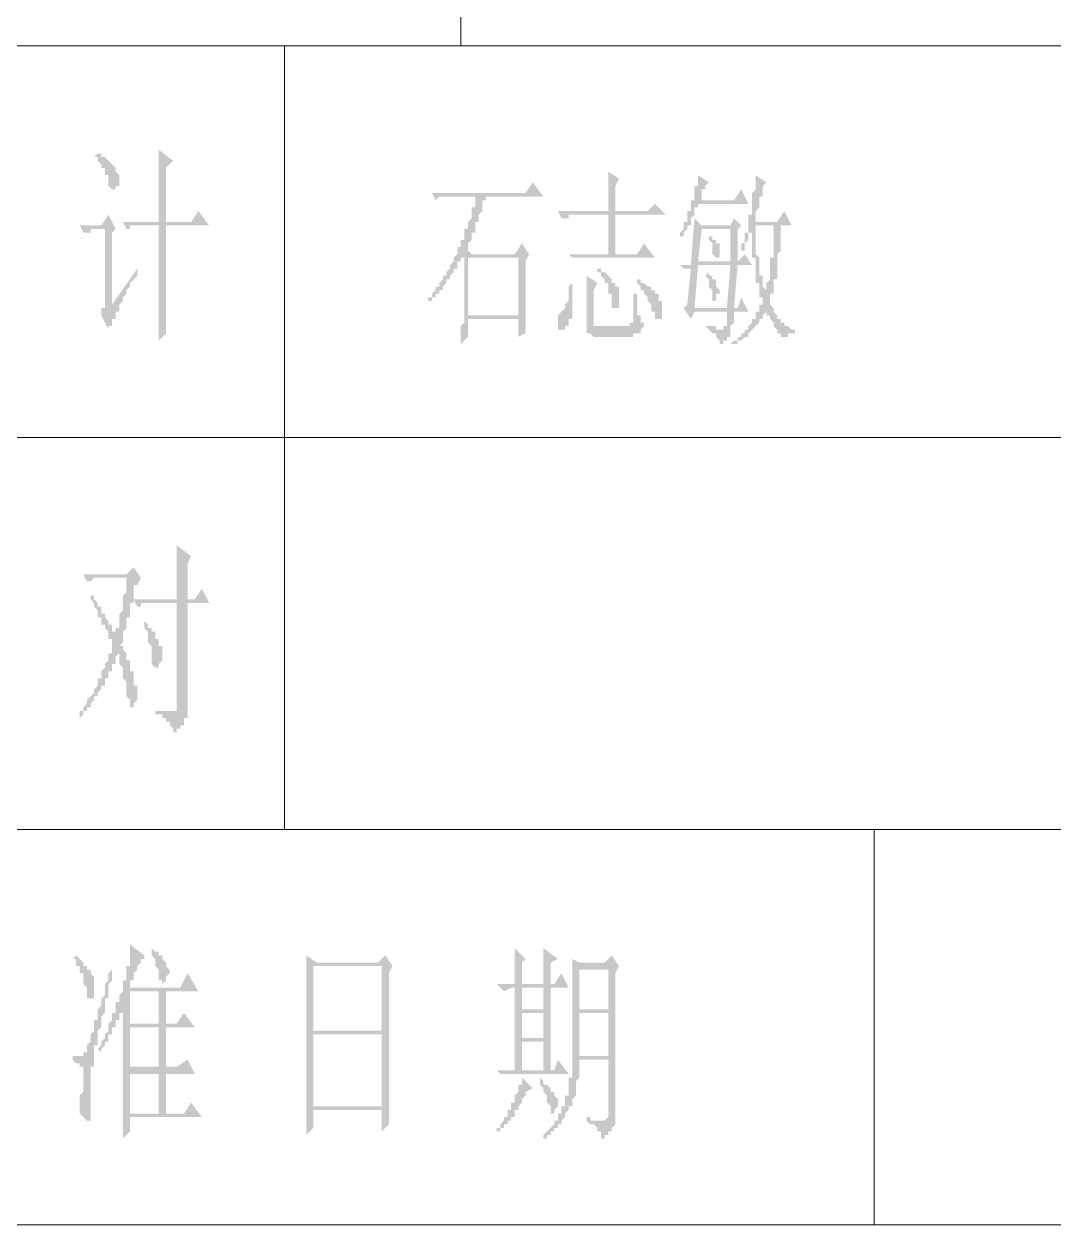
# Model space of a CAD drawing. Header units: millimetres. Extents: x 0 to 275, y 0 to 194.
# Drawn here: x 143.73 to 161.93, y 6.9 to 28.11 of the extents above; entities that cross this region are included whole.
import ezdxf

# ---------------------------------------------------------------- set-up
doc = ezdxf.new("R2010")
doc.units = ezdxf.units.MM

msp = doc.modelspace()

# ---------------------------------------------------------------- hatches: boundary and pattern name
h = msp.add_hatch(color=0)
h.paths.add_polyline_path([(144.9705, 25.759833), (145.034, 25.759833), (145.034, 25.696333), (145.0975, 25.632833), (145.0975, 25.569333), (145.161, 25.569333), (145.161, 25.505833), (145.161, 25.442333), (145.2245, 25.442333), (145.2245, 25.378833), (145.2245, 25.315333), (145.2245, 25.251833), (145.288, 25.188333), (145.3515, 25.188333), (145.3515, 25.251833), (145.415, 25.251833), (145.415, 25.315333), (145.415, 25.378833), (145.415, 25.442333), (145.3515, 25.505833), (145.3515, 25.569333), (145.288, 25.632833), (145.2245, 25.696333), (145.161, 25.759833), (145.0975, 25.759833), (145.0975, 25.823333), (145.034, 25.823333)])
h.paths.add_polyline_path([(145.288, 23.156333), (145.288, 24.426333), (145.3515, 24.489833), (145.2245, 24.743833), (145.0975, 24.553333), (144.7165, 24.553333), (144.78, 24.426333), (144.8435, 24.426333), (144.907, 24.426333), (144.907, 24.489833), (144.9705, 24.489833), (145.161, 24.489833), (145.161, 23.219833), (145.161, 23.156333), (145.161, 23.092833), (145.0975, 23.092833), (145.0975, 23.029333), (145.0975, 22.965833), (145.2245, 22.711833), (145.2245, 22.775333), (145.288, 22.775333), (145.288, 22.838833), (145.288, 22.902333), (145.3515, 22.902333), (145.3515, 22.965833), (145.3515, 23.029333), (145.415, 23.029333), (145.415, 23.092833), (145.415, 23.156333), (145.4785, 23.219833), (145.4785, 23.283333), (145.542, 23.346833), (145.542, 23.410333), (145.6055, 23.473833), (145.6055, 23.537333), (145.669, 23.600833), (145.7325, 23.664333), (145.7325, 23.727833), (145.7325, 23.791333)])
h.paths.add_polyline_path([(146.1135, 24.616833), (145.4785, 24.616833), (145.542, 24.489833), (145.6055, 24.489833), (145.6055, 24.553333), (145.669, 24.553333), (145.7325, 24.553333), (146.1135, 24.553333), (146.1135, 23.283333), (146.1135, 23.219833), (146.1135, 23.156333), (146.1135, 23.092833), (146.1135, 23.029333), (146.1135, 22.965833), (146.1135, 22.902333), (146.1135, 22.838833), (146.1135, 22.775333), (146.1135, 22.711833), (146.1135, 22.648333), (146.1135, 22.584833), (146.1135, 22.521333), (146.2405, 22.648333), (146.2405, 22.711833), (146.2405, 22.775333), (146.2405, 22.838833), (146.2405, 22.902333), (146.2405, 22.965833), (146.2405, 23.029333), (146.2405, 23.092833), (146.2405, 23.156333), (146.2405, 24.553333), (147.0025, 24.553333), (146.812, 24.807333), (146.685, 24.616833), (146.2405, 24.616833), (146.2405, 25.569333), (146.3675, 25.696333), (146.1135, 25.886833), (146.1135, 25.823333), (146.1135, 25.759833), (146.1135, 25.696333), (146.1135, 25.632833), (146.1135, 25.569333), (146.1135, 25.505833), (146.1135, 25.442333), (146.1135, 25.378833), (146.1135, 25.315333), (146.1135, 25.251833), (146.1135, 25.188333), (146.1135, 25.124833), (146.1135, 25.061333), (146.1135, 24.997833), (146.1135, 24.934333), (146.1135, 24.870833), (146.1135, 24.807333), (146.1135, 24.743833), (146.1135, 24.680333)])
h = msp.add_hatch(color=0)
h.paths.add_polyline_path([(154.051, 24.807333), (153.162, 24.807333), (153.2255, 24.680333), (153.289, 24.680333), (153.3525, 24.680333), (153.3525, 24.743833), (153.416, 24.743833), (154.051, 24.743833), (154.051, 24.045333), (153.3525, 24.045333), (153.416, 23.981833), (153.4795, 23.981833), (153.543, 23.981833), (153.6065, 23.981833), (154.8765, 23.981833), (154.686, 24.235833), (154.559, 24.045333), (154.178, 24.045333), (154.178, 24.743833), (155.067, 24.743833), (154.8765, 24.934333), (154.7495, 24.807333), (154.178, 24.807333), (154.178, 25.251833), (154.2415, 25.378833), (154.051, 25.505833), (154.051, 25.442333), (154.051, 25.378833), (154.051, 25.315333), (154.051, 25.251833), (154.051, 25.188333), (154.051, 25.124833), (154.051, 25.061333), (154.051, 24.997833), (154.051, 24.934333), (154.051, 24.870833)])
h.paths.add_polyline_path([(153.416, 23.537333), (153.3525, 23.473833), (153.3525, 23.410333), (153.3525, 23.346833), (153.3525, 23.283333), (153.3525, 23.219833), (153.289, 23.156333), (153.289, 23.092833), (153.2255, 23.029333), (153.162, 22.965833), (153.162, 22.902333), (153.162, 22.838833), (153.162, 22.775333), (153.162, 22.711833), (153.2255, 22.711833), (153.289, 22.711833), (153.289, 22.775333), (153.3525, 22.775333), (153.3525, 22.838833), (153.3525, 22.902333), (153.416, 22.902333), (153.416, 22.965833), (153.416, 23.029333), (153.416, 23.092833), (153.416, 23.156333), (153.416, 23.219833), (153.416, 23.283333), (153.416, 23.346833), (153.416, 23.410333), (153.416, 23.473833)])
h.paths.add_polyline_path([(153.67, 22.902333), (153.67, 22.838833), (153.67, 22.775333), (153.67, 22.711833), (153.67, 22.648333), (153.7335, 22.648333), (153.797, 22.584833), (153.8605, 22.584833), (154.432, 22.584833), (154.4955, 22.584833), (154.4955, 22.648333), (154.559, 22.648333), (154.6225, 22.648333), (154.6225, 22.711833), (154.686, 22.775333), (154.686, 22.838833), (154.6225, 22.838833), (154.6225, 22.902333), (154.6225, 22.965833), (154.559, 22.965833), (154.559, 23.029333), (154.559, 23.092833), (154.559, 23.156333), (154.559, 23.219833), (154.559, 23.283333), (154.559, 23.346833), (154.4955, 23.346833), (154.4955, 23.283333), (154.4955, 23.219833), (154.4955, 23.156333), (154.4955, 23.092833), (154.4955, 23.029333), (154.4955, 22.965833), (154.4955, 22.902333), (154.4955, 22.838833), (154.432, 22.838833), (154.432, 22.775333), (154.3685, 22.775333), (153.924, 22.775333), (153.8605, 22.775333), (153.797, 22.775333), (153.797, 22.838833), (153.797, 22.902333), (153.797, 23.410333), (153.8605, 23.537333), (153.67, 23.664333), (153.67, 23.600833), (153.67, 23.537333), (153.67, 23.473833), (153.67, 23.410333), (153.67, 23.346833), (153.67, 23.283333), (153.67, 23.219833), (153.67, 23.156333), (153.67, 23.092833), (153.67, 23.029333), (153.67, 22.965833)])
h.paths.add_polyline_path([(153.8605, 23.727833), (153.924, 23.727833), (153.924, 23.664333), (153.9875, 23.600833), (153.9875, 23.537333), (154.051, 23.537333), (154.051, 23.473833), (154.051, 23.410333), (154.051, 23.346833), (154.1145, 23.346833), (154.1145, 23.283333), (154.1145, 23.219833), (154.1145, 23.156333), (154.1145, 23.092833), (154.178, 23.092833), (154.2415, 23.092833), (154.2415, 23.156333), (154.2415, 23.219833), (154.2415, 23.283333), (154.2415, 23.346833), (154.2415, 23.410333), (154.2415, 23.473833), (154.178, 23.473833), (154.178, 23.537333), (154.1145, 23.537333), (154.1145, 23.600833), (154.051, 23.664333), (153.9875, 23.727833), (153.924, 23.727833), (153.924, 23.791333), (153.8605, 23.791333)])
h.paths.add_polyline_path([(154.4955, 23.600833), (154.559, 23.600833), (154.559, 23.537333), (154.6225, 23.473833), (154.6225, 23.410333), (154.686, 23.410333), (154.686, 23.346833), (154.7495, 23.283333), (154.7495, 23.219833), (154.813, 23.156333), (154.813, 23.092833), (154.813, 23.029333), (154.8765, 23.029333), (154.8765, 22.965833), (154.8765, 22.902333), (154.94, 22.902333), (155.0035, 22.902333), (155.0035, 22.965833), (155.0035, 23.029333), (155.0035, 23.092833), (155.0035, 23.156333), (155.0035, 23.219833), (154.94, 23.219833), (154.94, 23.283333), (154.94, 23.346833), (154.8765, 23.346833), (154.8765, 23.410333), (154.813, 23.410333), (154.813, 23.473833), (154.7495, 23.473833), (154.686, 23.537333), (154.6225, 23.537333), (154.6225, 23.600833), (154.559, 23.600833), (154.4955, 23.600833), (154.4955, 23.664333)])
h = msp.add_hatch(color=0)
h.paths.add_polyline_path([(151.5745, 23.981833), (152.4635, 23.981833), (152.4635, 22.965833), (151.5745, 22.965833)])
h.paths.add_polyline_path([(151.4475, 22.457833), (151.5745, 22.584833), (151.5745, 22.902333), (152.4635, 22.902333), (152.4635, 22.584833), (152.5905, 22.648333), (152.5905, 22.711833), (152.5905, 22.775333), (152.5905, 22.838833), (152.5905, 22.902333), (152.5905, 22.965833), (152.5905, 23.029333), (152.5905, 23.092833), (152.5905, 23.156333), (152.5905, 23.219833), (152.5905, 23.283333), (152.5905, 23.346833), (152.5905, 23.410333), (152.5905, 23.473833), (152.5905, 23.537333), (152.5905, 23.600833), (152.5905, 23.664333), (152.5905, 23.727833), (152.5905, 23.791333), (152.5905, 23.854833), (152.5905, 23.918333), (152.654, 24.045333), (152.527, 24.235833), (152.4, 24.045333), (151.638, 24.045333), (151.5745, 24.108833), (151.5745, 24.172333), (151.5745, 24.235833), (151.638, 24.299333), (151.638, 24.362833), (151.638, 24.426333), (151.7015, 24.426333), (151.7015, 24.489833), (151.7015, 24.553333), (151.7015, 24.616833), (151.765, 24.616833), (151.765, 24.680333), (151.765, 24.743833), (151.8285, 24.807333), (151.8285, 24.870833), (151.8285, 24.934333), (151.8285, 24.997833), (151.892, 24.997833), (151.892, 25.061333), (152.908, 25.061333), (152.7175, 25.315333), (152.5905, 25.124833), (150.9395, 25.124833), (151.003, 24.997833), (151.0665, 25.061333), (151.13, 25.061333), (151.1935, 25.061333), (151.7015, 25.061333), (151.7015, 24.997833), (151.7015, 24.934333), (151.7015, 24.870833), (151.638, 24.870833), (151.638, 24.807333), (151.638, 24.743833), (151.638, 24.680333), (151.5745, 24.616833), (151.5745, 24.553333), (151.5745, 24.489833), (151.511, 24.489833), (151.511, 24.426333), (151.511, 24.362833), (151.511, 24.299333), (151.4475, 24.299333), (151.4475, 24.235833), (151.4475, 24.172333), (151.384, 24.172333), (151.384, 24.108833), (151.384, 24.045333), (151.3205, 23.981833), (151.3205, 23.918333), (151.257, 23.854833), (151.257, 23.791333), (151.1935, 23.727833), (151.1935, 23.664333), (151.13, 23.664333), (151.13, 23.600833), (151.0665, 23.537333), (151.0665, 23.473833), (151.003, 23.473833), (151.003, 23.410333), (150.9395, 23.346833), (150.9395, 23.283333), (150.876, 23.283333), (150.876, 23.219833), (150.9395, 23.219833), (150.9395, 23.283333), (151.003, 23.283333), (151.003, 23.346833), (151.0665, 23.346833), (151.0665, 23.410333), (151.13, 23.410333), (151.13, 23.473833), (151.1935, 23.537333), (151.1935, 23.600833), (151.257, 23.600833), (151.257, 23.664333), (151.3205, 23.727833), (151.3205, 23.791333), (151.384, 23.791333), (151.384, 23.854833), (151.384, 23.918333), (151.4475, 23.918333), (151.4475, 23.981833), (151.511, 23.981833), (151.511, 23.918333), (151.511, 23.854833), (151.511, 23.791333), (151.511, 23.727833), (151.511, 23.664333), (151.511, 23.600833), (151.511, 23.537333), (151.511, 23.473833), (151.511, 23.410333), (151.511, 23.346833), (151.511, 23.283333), (151.511, 23.219833), (151.511, 23.156333), (151.511, 23.092833), (151.511, 23.029333), (151.511, 22.965833), (151.511, 22.902333), (151.511, 22.838833), (151.4475, 22.775333), (151.4475, 22.711833), (151.4475, 22.648333), (151.4475, 22.584833), (151.4475, 22.521333)])
h = msp.add_hatch(color=0)
h.paths.add_polyline_path([(155.829, 25.315333), (155.6385, 25.442333), (155.6385, 25.378833), (155.6385, 25.315333), (155.6385, 25.251833), (155.575, 25.251833), (155.575, 25.188333), (155.575, 25.124833), (155.575, 25.061333), (155.575, 24.997833), (155.5115, 24.997833), (155.5115, 24.934333), (155.5115, 24.870833), (155.5115, 24.807333), (155.448, 24.807333), (155.448, 24.743833), (155.448, 24.680333), (155.448, 24.616833), (155.3845, 24.616833), (155.3845, 24.553333), (155.3845, 24.489833), (155.321, 24.426333), (155.321, 24.362833), (155.321, 24.299333), (155.321, 24.362833), (155.3845, 24.362833), (155.3845, 24.426333), (155.448, 24.489833), (155.448, 24.553333), (155.5115, 24.553333), (155.5115, 24.616833), (155.5115, 24.680333), (155.575, 24.743833), (155.575, 24.807333), (155.575, 24.870833), (155.6385, 24.870833), (155.6385, 24.934333), (156.5275, 24.934333), (156.4005, 25.188333), (156.2735, 24.997833), (155.6385, 24.997833), (155.702, 24.997833), (155.702, 25.061333), (155.702, 25.124833), (155.702, 25.188333), (155.7655, 25.188333), (155.7655, 25.251833)])
h.paths.add_polyline_path([(156.21, 23.918333), (155.6385, 23.918333), (155.702, 24.489833), (156.21, 24.489833)])
h.paths.add_polyline_path([(155.7655, 23.664333), (155.829, 23.600833), (155.829, 23.537333), (155.829, 23.473833), (155.8925, 23.410333), (155.8925, 23.346833), (155.8925, 23.283333), (155.8925, 23.219833), (155.956, 23.219833), (155.956, 23.283333), (155.956, 23.346833), (156.0195, 23.346833), (156.0195, 23.410333), (155.956, 23.473833), (155.956, 23.537333), (155.956, 23.600833), (155.8925, 23.600833), (155.8925, 23.664333), (155.829, 23.664333), (155.829, 23.727833)])
h.paths.add_polyline_path([(156.1465, 23.092833), (155.575, 23.092833), (155.6385, 23.854833), (156.21, 23.854833)])
h.paths.add_polyline_path([(155.5115, 23.854833), (155.321, 23.854833), (155.3845, 23.791333), (155.448, 23.791333), (155.5115, 23.791333), (155.448, 23.156333), (155.3845, 23.092833), (155.5115, 22.902333), (155.575, 23.029333), (156.1465, 23.029333), (156.1465, 22.965833), (156.1465, 22.902333), (156.1465, 22.838833), (156.1465, 22.775333), (156.083, 22.775333), (156.083, 22.711833), (156.0195, 22.711833), (155.956, 22.711833), (155.956, 22.775333), (155.8925, 22.775333), (155.829, 22.775333), (155.7655, 22.775333), (155.829, 22.711833), (155.8925, 22.648333), (155.956, 22.648333), (155.956, 22.584833), (156.0195, 22.521333), (156.0195, 22.457833), (156.083, 22.457833), (156.083, 22.521333), (156.1465, 22.521333), (156.1465, 22.584833), (156.21, 22.584833), (156.21, 22.648333), (156.21, 22.711833), (156.21, 22.775333), (156.2735, 22.838833), (156.2735, 22.902333), (156.2735, 22.965833), (156.2735, 23.029333), (156.5275, 23.029333), (156.4005, 23.283333), (156.337, 23.092833), (156.2735, 23.092833), (156.337, 23.854833), (156.591, 23.854833), (156.464, 24.045333), (156.337, 23.918333), (156.337, 24.489833), (156.4005, 24.553333), (156.2735, 24.680333), (156.21, 24.553333), (155.702, 24.553333), (155.575, 24.680333)])
h.paths.add_polyline_path([(156.591, 24.553333), (156.591, 24.489833), (156.591, 24.426333), (156.591, 24.362833), (156.591, 24.299333), (156.591, 24.235833), (156.591, 24.172333), (156.591, 24.108833), (156.591, 24.045333), (156.591, 23.981833), (156.6545, 23.981833), (156.6545, 23.918333), (156.6545, 23.854833), (156.6545, 23.791333), (156.6545, 23.727833), (156.6545, 23.664333), (156.6545, 23.600833), (156.6545, 23.537333), (156.718, 23.537333), (156.718, 23.473833), (156.718, 23.410333), (156.718, 23.346833), (156.718, 23.283333), (156.7815, 23.283333), (156.7815, 23.219833), (156.7815, 23.156333), (156.718, 23.156333), (156.718, 23.092833), (156.718, 23.029333), (156.6545, 23.029333), (156.6545, 22.965833), (156.6545, 22.902333), (156.591, 22.902333), (156.591, 22.838833), (156.5275, 22.775333), (156.5275, 22.711833), (156.464, 22.711833), (156.464, 22.648333), (156.4005, 22.648333), (156.4005, 22.584833), (156.337, 22.584833), (156.337, 22.521333), (156.2735, 22.521333), (156.21, 22.457833), (156.2735, 22.457833), (156.337, 22.457833), (156.337, 22.521333), (156.4005, 22.521333), (156.464, 22.584833), (156.5275, 22.584833), (156.5275, 22.648333), (156.591, 22.711833), (156.6545, 22.775333), (156.718, 22.838833), (156.718, 22.902333), (156.7815, 22.902333), (156.7815, 22.965833), (156.845, 23.029333), (156.845, 22.965833), (156.9085, 22.965833), (156.9085, 22.902333), (156.972, 22.838833), (156.972, 22.775333), (157.0355, 22.711833), (157.0355, 22.648333), (157.099, 22.648333), (157.099, 22.584833), (157.1625, 22.584833), (157.1625, 22.521333), (157.1625, 22.584833), (157.226, 22.584833), (157.226, 22.648333), (157.2895, 22.648333), (157.353, 22.648333), (157.353, 22.711833), (157.2895, 22.711833), (157.226, 22.775333), (157.1625, 22.775333), (157.1625, 22.838833), (157.099, 22.838833), (157.099, 22.902333), (157.0355, 22.902333), (157.0355, 22.965833), (156.972, 23.029333), (156.972, 23.092833), (156.9085, 23.156333), (156.9085, 23.219833), (156.9085, 23.283333), (156.9085, 23.346833), (156.972, 23.346833), (156.972, 23.410333), (156.972, 23.473833), (156.972, 23.537333), (156.972, 23.600833), (157.0355, 23.600833), (157.0355, 23.664333), (157.0355, 23.727833), (157.0355, 23.791333), (157.0355, 23.854833), (157.0355, 23.918333), (157.0355, 23.981833), (157.0355, 24.045333), (157.099, 24.108833), (157.099, 24.172333), (157.099, 24.235833), (157.099, 24.299333), (157.099, 24.362833), (157.099, 24.426333), (157.099, 24.489833), (157.099, 24.553333), (157.2895, 24.553333), (157.1625, 24.807333), (157.0355, 24.616833), (156.6545, 24.616833), (156.6545, 24.680333), (156.6545, 24.743833), (156.6545, 24.807333), (156.718, 24.870833), (156.718, 24.934333), (156.718, 24.997833), (156.718, 25.061333), (156.7815, 25.061333), (156.7815, 25.124833), (156.7815, 25.188333), (156.7815, 25.251833), (156.845, 25.315333), (156.6545, 25.442333), (156.6545, 25.378833), (156.6545, 25.315333), (156.6545, 25.251833), (156.6545, 25.188333), (156.591, 25.124833), (156.591, 25.061333), (156.591, 24.997833), (156.591, 24.934333), (156.591, 24.870833), (156.591, 24.807333), (156.591, 24.743833), (156.5275, 24.743833), (156.5275, 24.680333), (156.5275, 24.616833), (156.5275, 24.553333), (156.5275, 24.489833), (156.5275, 24.426333), (156.464, 24.426333), (156.464, 24.362833), (156.464, 24.299333), (156.464, 24.235833), (156.4005, 24.235833), (156.4005, 24.172333), (156.4005, 24.108833), (156.4005, 24.045333), (156.4005, 24.108833), (156.464, 24.108833), (156.464, 24.172333), (156.464, 24.235833), (156.5275, 24.299333), (156.5275, 24.362833), (156.5275, 24.426333), (156.591, 24.426333), (156.591, 24.489833)])
h.paths.add_polyline_path([(156.6545, 24.553333), (156.972, 24.553333), (156.972, 24.489833), (156.972, 24.426333), (156.972, 24.362833), (156.972, 24.299333), (156.972, 24.235833), (156.972, 24.172333), (156.972, 24.108833), (156.972, 24.045333), (156.972, 23.981833), (156.9085, 23.981833), (156.9085, 23.918333), (156.9085, 23.854833), (156.9085, 23.791333), (156.9085, 23.727833), (156.9085, 23.664333), (156.9085, 23.600833), (156.845, 23.537333), (156.845, 23.473833), (156.845, 23.410333), (156.845, 23.346833), (156.845, 23.410333), (156.7815, 23.473833), (156.7815, 23.537333), (156.7815, 23.600833), (156.7815, 23.664333), (156.718, 23.664333), (156.718, 23.727833), (156.718, 23.791333), (156.718, 23.854833), (156.718, 23.918333), (156.718, 23.981833), (156.6545, 24.045333), (156.6545, 24.108833), (156.6545, 24.172333), (156.6545, 24.235833), (156.6545, 24.299333), (156.6545, 24.362833), (156.6545, 24.426333), (156.6545, 24.489833)])
h.paths.add_polyline_path([(155.829, 24.362833), (155.829, 24.299333), (155.8925, 24.235833), (155.8925, 24.172333), (155.8925, 24.108833), (155.8925, 24.045333), (155.956, 23.981833), (155.956, 23.918333), (155.956, 23.981833), (156.0195, 23.981833), (156.0195, 24.045333), (156.0195, 24.108833), (156.0195, 24.172333), (156.0195, 24.235833), (155.956, 24.235833), (155.956, 24.299333), (155.8925, 24.299333), (155.8925, 24.362833), (155.829, 24.362833), (155.829, 24.426333)])
h = msp.add_hatch(color=0)
h.paths.add_polyline_path([(144.78, 18.393833), (144.8435, 18.266833), (144.907, 18.266833), (144.9705, 18.330333), (145.034, 18.330333), (145.542, 18.330333), (145.542, 18.266833), (145.542, 18.203333), (145.542, 18.139833), (145.542, 18.076333), (145.4785, 18.012833), (145.4785, 17.949333), (145.4785, 17.885833), (145.4785, 17.822333), (145.4785, 17.758833), (145.415, 17.695333), (145.415, 17.631833), (145.415, 17.568333), (145.415, 17.504833), (145.415, 17.441333), (145.3515, 17.441333), (145.3515, 17.377833), (145.3515, 17.314333), (145.3515, 17.377833), (145.288, 17.377833), (145.288, 17.441333), (145.288, 17.504833), (145.2245, 17.504833), (145.2245, 17.568333), (145.161, 17.631833), (145.161, 17.695333), (145.0975, 17.695333), (145.0975, 17.758833), (145.0975, 17.822333), (145.034, 17.822333), (145.034, 17.885833), (144.9705, 17.949333), (144.9705, 18.012833), (144.907, 18.012833), (144.907, 17.949333), (144.9705, 17.885833), (144.9705, 17.822333), (145.034, 17.758833), (145.034, 17.695333), (145.034, 17.631833), (145.0975, 17.631833), (145.0975, 17.568333), (145.0975, 17.504833), (145.161, 17.504833), (145.161, 17.441333), (145.2245, 17.377833), (145.2245, 17.314333), (145.2245, 17.250833), (145.288, 17.250833), (145.288, 17.187333), (145.288, 17.123833), (145.288, 17.060333), (145.288, 16.996833), (145.2245, 16.996833), (145.2245, 16.933333), (145.2245, 16.869833), (145.161, 16.806333), (145.161, 16.742833), (145.0975, 16.679333), (145.0975, 16.615833), (145.0975, 16.552333), (145.034, 16.552333), (145.034, 16.488833), (145.034, 16.425333), (144.9705, 16.361833), (144.9705, 16.298333), (144.907, 16.234833), (144.8435, 16.171333), (144.8435, 16.107833), (144.78, 16.044333), (144.78, 15.980833), (144.7165, 15.980833), (144.7165, 15.917333), (144.7165, 15.853833), (144.78, 15.917333), (144.78, 15.980833), (144.8435, 15.980833), (144.8435, 16.044333), (144.907, 16.044333), (144.907, 16.107833), (144.9705, 16.171333), (144.9705, 16.234833), (145.034, 16.234833), (145.034, 16.298333), (145.0975, 16.361833), (145.0975, 16.425333), (145.161, 16.425333), (145.161, 16.488833), (145.161, 16.552333), (145.2245, 16.552333), (145.2245, 16.615833), (145.2245, 16.679333), (145.288, 16.679333), (145.288, 16.742833), (145.288, 16.806333), (145.3515, 16.806333), (145.3515, 16.869833), (145.3515, 16.933333), (145.415, 16.996833), (145.415, 16.933333), (145.415, 16.869833), (145.415, 16.806333), (145.4785, 16.742833), (145.4785, 16.679333), (145.4785, 16.615833), (145.4785, 16.552333), (145.542, 16.488833), (145.542, 16.425333), (145.542, 16.361833), (145.542, 16.298333), (145.542, 16.234833), (145.6055, 16.171333), (145.6055, 16.107833), (145.6055, 16.044333), (145.669, 16.044333), (145.669, 16.107833), (145.7325, 16.171333), (145.7325, 16.234833), (145.7325, 16.298333), (145.7325, 16.361833), (145.7325, 16.425333), (145.669, 16.425333), (145.669, 16.488833), (145.669, 16.552333), (145.669, 16.615833), (145.669, 16.679333), (145.6055, 16.679333), (145.6055, 16.742833), (145.6055, 16.806333), (145.6055, 16.869833), (145.542, 16.869833), (145.542, 16.933333), (145.542, 16.996833), (145.4785, 17.060333), (145.4785, 17.123833), (145.415, 17.123833), (145.4785, 17.187333), (145.4785, 17.250833), (145.4785, 17.314333), (145.4785, 17.377833), (145.542, 17.441333), (145.542, 17.504833), (145.542, 17.568333), (145.542, 17.631833), (145.6055, 17.631833), (145.6055, 17.695333), (145.6055, 17.758833), (145.6055, 17.822333), (145.6055, 17.885833), (145.669, 17.885833), (145.669, 17.949333), (145.669, 18.012833), (145.669, 18.076333), (145.669, 18.139833), (145.669, 18.203333), (145.7325, 18.203333), (145.796, 18.330333), (145.669, 18.520833), (145.542, 18.393833)])
h.paths.add_polyline_path([(146.05, 15.980833), (146.05, 15.917333), (146.1135, 15.917333), (146.177, 15.917333), (146.177, 15.853833), (146.2405, 15.853833), (146.2405, 15.790333), (146.304, 15.790333), (146.304, 15.726833), (146.3675, 15.663333), (146.3675, 15.599833), (146.431, 15.599833), (146.431, 15.663333), (146.4945, 15.663333), (146.4945, 15.726833), (146.558, 15.726833), (146.558, 15.790333), (146.558, 15.853833), (146.6215, 15.853833), (146.6215, 15.917333), (146.6215, 15.980833), (146.6215, 17.885833), (147.0025, 17.885833), (146.8755, 18.139833), (146.7485, 17.949333), (146.6215, 17.949333), (146.6215, 18.584333), (146.685, 18.711333), (146.431, 18.901833), (146.431, 18.838333), (146.431, 18.774833), (146.431, 18.711333), (146.431, 18.647833), (146.431, 18.584333), (146.431, 18.520833), (146.431, 18.457333), (146.431, 18.393833), (146.431, 18.330333), (146.431, 18.266833), (146.431, 18.203333), (146.431, 18.139833), (146.431, 18.076333), (146.431, 18.012833), (146.431, 17.949333), (145.669, 17.949333), (145.7325, 17.822333), (145.796, 17.822333), (145.796, 17.885833), (145.8595, 17.885833), (145.923, 17.885833), (145.9865, 17.885833), (146.431, 17.885833), (146.431, 16.044333), (146.431, 15.980833), (146.3675, 15.980833), (146.304, 15.980833), (146.2405, 15.980833), (146.177, 15.980833), (146.1135, 15.980833)])
h.paths.add_polyline_path([(145.8595, 17.568333), (145.8595, 17.504833), (145.8595, 17.441333), (145.923, 17.377833), (145.923, 17.314333), (145.923, 17.250833), (145.923, 17.187333), (145.9865, 17.123833), (145.9865, 17.060333), (145.9865, 16.996833), (145.9865, 16.933333), (145.9865, 16.869833), (145.9865, 16.806333), (146.05, 16.742833), (146.05, 16.679333), (146.05, 16.742833), (146.1135, 16.742833), (146.1135, 16.806333), (146.177, 16.869833), (146.177, 16.933333), (146.177, 16.996833), (146.177, 17.060333), (146.177, 17.123833), (146.1135, 17.123833), (146.1135, 17.187333), (146.1135, 17.250833), (146.05, 17.250833), (146.05, 17.314333), (146.05, 17.377833), (145.9865, 17.377833), (145.9865, 17.441333), (145.923, 17.441333), (145.923, 17.504833)])
h = msp.add_hatch(color=0)
h.paths.add_polyline_path([(145.4785, 8.424333), (145.6055, 8.551333), (145.6055, 8.805333), (146.8755, 8.805333), (146.685, 9.059333), (146.558, 8.868833), (146.2405, 8.868833), (146.2405, 9.567333), (146.7485, 9.567333), (146.6215, 9.821333), (146.431, 9.694333), (146.2405, 9.694333), (146.2405, 10.392833), (146.7485, 10.392833), (146.558, 10.646833), (146.431, 10.456333), (146.2405, 10.456333), (146.2405, 11.027833), (146.812, 11.027833), (146.6215, 11.345333), (146.4945, 11.091333), (145.6055, 11.091333), (145.6055, 11.154833), (145.6055, 11.218333), (145.669, 11.218333), (145.669, 11.281833), (145.669, 11.345333), (145.7325, 11.408833), (145.7325, 11.472333), (145.796, 11.535833), (145.796, 11.599333), (145.8595, 11.599333), (145.8595, 11.662833), (145.6055, 11.853333), (145.6055, 11.789833), (145.6055, 11.726333), (145.6055, 11.662833), (145.6055, 11.599333), (145.6055, 11.535833), (145.6055, 11.472333), (145.542, 11.472333), (145.542, 11.408833), (145.542, 11.345333), (145.542, 11.281833), (145.542, 11.218333), (145.4785, 11.218333), (145.4785, 11.154833), (145.4785, 11.091333), (145.4785, 11.027833), (145.415, 10.964333), (145.415, 10.900833), (145.415, 10.837333), (145.3515, 10.837333), (145.3515, 10.773833), (145.3515, 10.710333), (145.3515, 10.646833), (145.288, 10.646833), (145.288, 10.583333), (145.288, 10.519833), (145.2245, 10.456333), (145.2245, 10.392833), (145.2245, 10.329333), (145.161, 10.265833), (145.161, 10.202333), (145.0975, 10.138833), (145.0975, 10.075333), (145.034, 10.011833), (145.0975, 9.948333), (145.0975, 10.011833), (145.161, 10.075333), (145.161, 10.138833), (145.2245, 10.138833), (145.2245, 10.202333), (145.2245, 10.265833), (145.288, 10.265833), (145.288, 10.329333), (145.288, 10.392833), (145.3515, 10.392833), (145.3515, 10.456333), (145.3515, 10.519833), (145.415, 10.519833), (145.415, 10.583333), (145.415, 10.646833), (145.4785, 10.646833), (145.4785, 10.710333), (145.4785, 10.773833), (145.4785, 9.122833), (145.4785, 9.059333), (145.4785, 8.995833), (145.4785, 8.932333), (145.4785, 8.868833), (145.4785, 8.805333), (145.4785, 8.741833), (145.4785, 8.678333), (145.4785, 8.614833), (145.4785, 8.551333), (145.4785, 8.487833)])
h.paths.add_polyline_path([(146.1135, 11.027833), (146.1135, 10.456333), (145.6055, 10.456333), (145.6055, 11.027833)])
h.paths.add_polyline_path([(145.6055, 10.392833), (146.1135, 10.392833), (146.1135, 9.694333), (145.6055, 9.694333)])
h.paths.add_polyline_path([(145.6055, 9.567333), (146.1135, 9.567333), (146.1135, 8.868833), (145.6055, 8.868833)])
h.paths.add_polyline_path([(145.9865, 11.789833), (145.9865, 11.726333), (145.9865, 11.662833), (146.05, 11.599333), (146.05, 11.535833), (146.05, 11.472333), (146.1135, 11.408833), (146.1135, 11.345333), (146.1135, 11.281833), (146.1135, 11.218333), (146.177, 11.218333), (146.177, 11.154833), (146.2405, 11.218333), (146.2405, 11.281833), (146.304, 11.345333), (146.304, 11.408833), (146.2405, 11.472333), (146.2405, 11.535833), (146.177, 11.599333), (146.177, 11.662833), (146.1135, 11.662833), (146.1135, 11.726333), (146.05, 11.726333)])
h.paths.add_polyline_path([(144.653, 11.662833), (144.5895, 11.599333), (144.653, 11.599333), (144.653, 11.535833), (144.653, 11.472333), (144.7165, 11.472333), (144.7165, 11.408833), (144.7165, 11.345333), (144.78, 11.345333), (144.78, 11.281833), (144.78, 11.218333), (144.78, 11.154833), (144.8435, 11.091333), (144.8435, 11.027833), (144.8435, 10.964333), (144.8435, 10.900833), (144.907, 10.900833), (144.9705, 10.900833), (144.9705, 10.964333), (144.9705, 11.027833), (144.9705, 11.091333), (144.9705, 11.154833), (144.9705, 11.218333), (144.9705, 11.281833), (144.907, 11.345333), (144.907, 11.408833), (144.8435, 11.408833), (144.8435, 11.472333), (144.78, 11.472333), (144.78, 11.535833), (144.7165, 11.599333)])
h.paths.add_polyline_path([(144.5895, 9.884833), (144.5895, 9.821333), (144.653, 9.757833), (144.7165, 9.757833), (144.7165, 9.694333), (144.78, 9.694333), (144.78, 9.630833), (144.78, 9.567333), (144.78, 9.503833), (144.78, 9.440333), (144.78, 9.376833), (144.78, 9.313333), (144.78, 9.249833), (144.7165, 9.186333), (144.7165, 9.122833), (144.7165, 9.059333), (144.7165, 8.995833), (144.7165, 8.932333), (144.7165, 8.868833), (144.78, 8.805333), (144.8435, 8.741833), (144.907, 8.741833), (144.907, 8.805333), (144.907, 8.868833), (144.907, 8.932333), (144.907, 8.995833), (144.907, 9.059333), (144.907, 9.122833), (144.907, 9.186333), (144.907, 9.249833), (144.907, 9.313333), (144.907, 9.376833), (144.907, 9.440333), (144.907, 9.503833), (144.907, 9.567333), (144.907, 9.630833), (144.907, 9.694333), (144.9705, 9.694333), (144.9705, 9.757833), (144.9705, 9.821333), (144.9705, 9.884833), (144.9705, 9.948333), (144.9705, 10.011833), (144.9705, 10.075333), (145.034, 10.075333), (145.034, 10.138833), (145.034, 10.202333), (145.034, 10.265833), (145.034, 10.329333), (145.0975, 10.392833), (145.0975, 10.456333), (145.0975, 10.519833), (145.0975, 10.583333), (145.161, 10.646833), (145.161, 10.710333), (145.161, 10.773833), (145.161, 10.837333), (145.161, 10.900833), (145.2245, 10.900833), (145.2245, 10.964333), (145.2245, 11.027833), (145.2245, 11.091333), (145.2245, 11.154833), (145.288, 11.218333), (145.288, 11.281833), (145.288, 11.345333), (145.288, 11.408833), (145.2245, 11.345333), (145.2245, 11.281833), (145.2245, 11.218333), (145.161, 11.154833), (145.161, 11.091333), (145.161, 11.027833), (145.161, 10.964333), (145.0975, 10.900833), (145.0975, 10.837333), (145.0975, 10.773833), (145.034, 10.710333), (145.034, 10.646833), (145.034, 10.583333), (145.034, 10.519833), (144.9705, 10.519833), (144.9705, 10.456333), (144.9705, 10.392833), (144.9705, 10.329333), (144.907, 10.265833), (144.907, 10.202333), (144.907, 10.138833), (144.8435, 10.075333), (144.8435, 10.011833), (144.8435, 9.948333), (144.78, 9.948333), (144.78, 9.884833), (144.7165, 9.884833), (144.653, 9.884833)])
h = msp.add_hatch(color=0)
h.paths.add_polyline_path([(152.527, 11.091333), (152.908, 11.091333), (152.908, 10.710333), (152.527, 10.710333)])
h.paths.add_polyline_path([(152.527, 10.646833), (152.908, 10.646833), (152.908, 10.202333), (152.527, 10.202333)])
h.paths.add_polyline_path([(152.527, 10.138833), (152.908, 10.138833), (152.908, 9.630833), (152.527, 9.630833)])
h.paths.add_polyline_path([(152.4, 11.154833), (152.0825, 11.154833), (152.2095, 11.027833), (152.3365, 11.091333), (152.4, 11.091333), (152.4, 9.630833), (152.0825, 9.630833), (152.146, 9.567333), (152.273, 9.567333), (153.3525, 9.567333), (153.162, 9.821333), (153.0985, 9.630833), (153.035, 9.630833), (153.035, 11.091333), (153.3525, 11.091333), (153.2255, 11.345333), (153.0985, 11.154833), (153.035, 11.154833), (153.035, 11.535833), (153.162, 11.599333), (152.908, 11.789833), (152.908, 11.726333), (152.908, 11.662833), (152.908, 11.599333), (152.908, 11.535833), (152.908, 11.472333), (152.908, 11.408833), (152.908, 11.345333), (152.908, 11.281833), (152.908, 11.218333), (152.908, 11.154833), (152.527, 11.154833), (152.527, 11.535833), (152.5905, 11.599333), (152.4, 11.789833), (152.4, 11.726333), (152.4, 11.662833), (152.4, 11.599333), (152.4, 11.535833), (152.4, 11.472333), (152.4, 11.408833), (152.4, 11.345333), (152.4, 11.281833), (152.4, 11.218333)])
h.paths.add_polyline_path([(152.527, 9.503833), (152.527, 9.440333), (152.527, 9.376833), (152.4635, 9.376833), (152.4635, 9.313333), (152.4635, 9.249833), (152.4, 9.186333), (152.4, 9.122833), (152.4, 9.059333), (152.3365, 9.059333), (152.3365, 8.995833), (152.3365, 8.932333), (152.273, 8.932333), (152.273, 8.868833), (152.273, 8.805333), (152.2095, 8.805333), (152.2095, 8.741833), (152.146, 8.678333), (152.146, 8.614833), (152.0825, 8.614833), (152.0825, 8.551333), (152.0825, 8.487833), (152.0825, 8.551333), (152.146, 8.551333), (152.146, 8.614833), (152.2095, 8.614833), (152.2095, 8.678333), (152.273, 8.678333), (152.273, 8.741833), (152.3365, 8.741833), (152.3365, 8.805333), (152.4, 8.805333), (152.4, 8.868833), (152.4, 8.932333), (152.4635, 8.932333), (152.4635, 8.995833), (152.527, 9.059333), (152.527, 9.122833), (152.5905, 9.186333), (152.5905, 9.249833), (152.7175, 9.313333)])
h.paths.add_polyline_path([(152.8445, 9.503833), (152.8445, 9.440333), (152.8445, 9.376833), (152.908, 9.313333), (152.908, 9.249833), (152.9715, 9.186333), (152.9715, 9.122833), (152.9715, 9.059333), (153.035, 8.995833), (153.035, 8.932333), (153.035, 8.868833), (153.0985, 8.868833), (153.0985, 8.932333), (153.162, 8.995833), (153.162, 9.059333), (153.162, 9.122833), (153.0985, 9.186333), (153.0985, 9.249833), (153.035, 9.249833), (153.035, 9.313333), (152.9715, 9.376833), (152.908, 9.376833), (152.908, 9.440333)])
h.paths.add_polyline_path([(153.543, 11.408833), (154.051, 11.408833), (154.051, 10.710333), (153.543, 10.710333)])
h.paths.add_polyline_path([(153.543, 10.646833), (154.051, 10.646833), (154.051, 9.884833), (153.543, 9.884833), (153.543, 9.948333), (153.543, 10.011833), (153.543, 10.075333), (153.543, 10.138833), (153.543, 10.202333), (153.543, 10.265833), (153.543, 10.329333), (153.543, 10.392833), (153.543, 10.456333), (153.543, 10.519833), (153.543, 10.583333)])
h.paths.add_polyline_path([(153.67, 8.805333), (153.67, 8.741833), (153.7335, 8.678333), (153.797, 8.678333), (153.8605, 8.614833), (153.8605, 8.551333), (153.924, 8.551333), (153.924, 8.487833), (153.924, 8.424333), (153.9875, 8.424333), (153.9875, 8.487833), (154.051, 8.487833), (154.051, 8.551333), (154.1145, 8.551333), (154.1145, 8.614833), (154.178, 8.678333), (154.178, 8.741833), (154.178, 11.345333), (154.2415, 11.472333), (154.1145, 11.662833), (153.9875, 11.535833), (153.543, 11.535833), (153.416, 11.599333), (153.416, 11.535833), (153.416, 11.472333), (153.416, 11.408833), (153.416, 11.345333), (153.416, 11.281833), (153.416, 11.218333), (153.416, 11.154833), (153.416, 11.091333), (153.416, 11.027833), (153.416, 10.964333), (153.416, 10.900833), (153.416, 10.837333), (153.416, 10.773833), (153.416, 10.710333), (153.416, 10.646833), (153.416, 10.583333), (153.416, 10.519833), (153.416, 10.456333), (153.416, 10.392833), (153.416, 10.329333), (153.416, 10.265833), (153.416, 10.202333), (153.416, 10.138833), (153.416, 10.075333), (153.416, 10.011833), (153.416, 9.948333), (153.416, 9.884833), (153.416, 9.821333), (153.416, 9.757833), (153.416, 9.694333), (153.416, 9.630833), (153.416, 9.567333), (153.416, 9.503833), (153.3525, 9.503833), (153.3525, 9.440333), (153.3525, 9.376833), (153.3525, 9.313333), (153.3525, 9.249833), (153.3525, 9.186333), (153.289, 9.186333), (153.289, 9.122833), (153.289, 9.059333), (153.289, 8.995833), (153.2255, 8.995833), (153.2255, 8.932333), (153.2255, 8.868833), (153.162, 8.868833), (153.162, 8.805333), (153.162, 8.741833), (153.0985, 8.741833), (153.0985, 8.678333), (153.035, 8.614833), (152.9715, 8.551333), (152.908, 8.487833), (152.908, 8.424333), (152.9715, 8.424333), (152.9715, 8.487833), (153.035, 8.487833), (153.035, 8.551333), (153.0985, 8.551333), (153.0985, 8.614833), (153.162, 8.614833), (153.162, 8.678333), (153.2255, 8.678333), (153.2255, 8.741833), (153.289, 8.805333), (153.289, 8.868833), (153.3525, 8.932333), (153.3525, 8.995833), (153.416, 8.995833), (153.416, 9.059333), (153.416, 9.122833), (153.4795, 9.186333), (153.4795, 9.249833), (153.4795, 9.313333), (153.4795, 9.376833), (153.4795, 9.440333), (153.543, 9.503833), (153.543, 9.567333), (153.543, 9.630833), (153.543, 9.694333), (153.543, 9.757833), (153.543, 9.821333), (154.051, 9.821333), (154.051, 8.868833), (154.051, 8.805333), (153.9875, 8.741833), (153.924, 8.741833), (153.8605, 8.741833), (153.797, 8.741833), (153.7335, 8.741833), (153.7335, 8.805333)])
h = msp.add_hatch(color=0)
h.paths.add_polyline_path([(148.844, 11.472333), (150.0505, 11.472333), (150.0505, 10.329333), (148.844, 10.329333)])
h.paths.add_polyline_path([(148.844, 10.265833), (150.0505, 10.265833), (150.0505, 8.995833), (148.844, 8.995833)])
h.paths.add_polyline_path([(148.717, 8.487833), (148.844, 8.614833), (148.844, 8.932333), (150.0505, 8.932333), (150.0505, 8.551333), (150.1775, 8.678333), (150.1775, 8.741833), (150.1775, 8.805333), (150.1775, 8.868833), (150.1775, 8.932333), (150.1775, 8.995833), (150.1775, 9.059333), (150.1775, 9.122833), (150.1775, 9.186333), (150.1775, 9.249833), (150.1775, 9.313333), (150.1775, 9.376833), (150.1775, 9.440333), (150.1775, 11.345333), (150.241, 11.472333), (150.114, 11.662833), (149.987, 11.535833), (148.9075, 11.535833), (148.717, 11.662833), (148.717, 11.599333), (148.717, 11.535833), (148.717, 11.472333), (148.717, 11.408833), (148.717, 11.345333), (148.717, 11.281833), (148.717, 11.218333), (148.717, 11.154833), (148.717, 11.091333), (148.717, 11.027833), (148.717, 10.964333), (148.717, 10.900833), (148.717, 10.837333), (148.717, 10.773833), (148.717, 10.710333), (148.717, 10.646833), (148.717, 10.583333), (148.717, 10.519833), (148.717, 10.456333), (148.717, 10.392833), (148.717, 10.329333), (148.717, 10.265833), (148.717, 10.202333), (148.717, 10.138833), (148.717, 10.075333), (148.717, 10.011833), (148.717, 9.948333), (148.717, 9.884833), (148.717, 9.821333), (148.717, 9.757833), (148.717, 9.694333), (148.717, 9.630833), (148.717, 9.567333), (148.717, 9.503833), (148.717, 9.440333), (148.717, 9.376833), (148.717, 9.313333), (148.717, 9.249833), (148.717, 9.186333), (148.717, 9.122833), (148.717, 9.059333), (148.717, 8.995833), (148.717, 8.932333), (148.717, 8.868833), (148.717, 8.805333), (148.717, 8.741833), (148.717, 8.678333), (148.717, 8.614833), (148.717, 8.551333)])

# ---------------------------------------------------------------- linework, layer by layer
at = {"color": 0, "lineweight": 0}
msp.add_lwpolyline([(270.7005, 48.556333), (270.7005, 6.900333), (136.779, 6.900333), (136.779, 48.556333)], close=True, dxfattribs=at)
for points in [[(151.4475, 27.728333), (151.4475, 48.556333)], [(270.7005, 44.746333), (270.7005, 6.900333), (18.9865, 6.900333)], [(233.4895, 27.728333), (136.779, 27.728333)], [(148.336, 13.885333), (148.336, 27.728333)], [(136.779, 20.806833), (198.755, 20.806833)], [(136.779, 13.885333), (196.2785, 13.885333)], [(158.75, 13.885333), (158.75, 6.900333)]]:
    msp.add_lwpolyline(points, dxfattribs=at)

doc.saveas('drawing.dxf')
